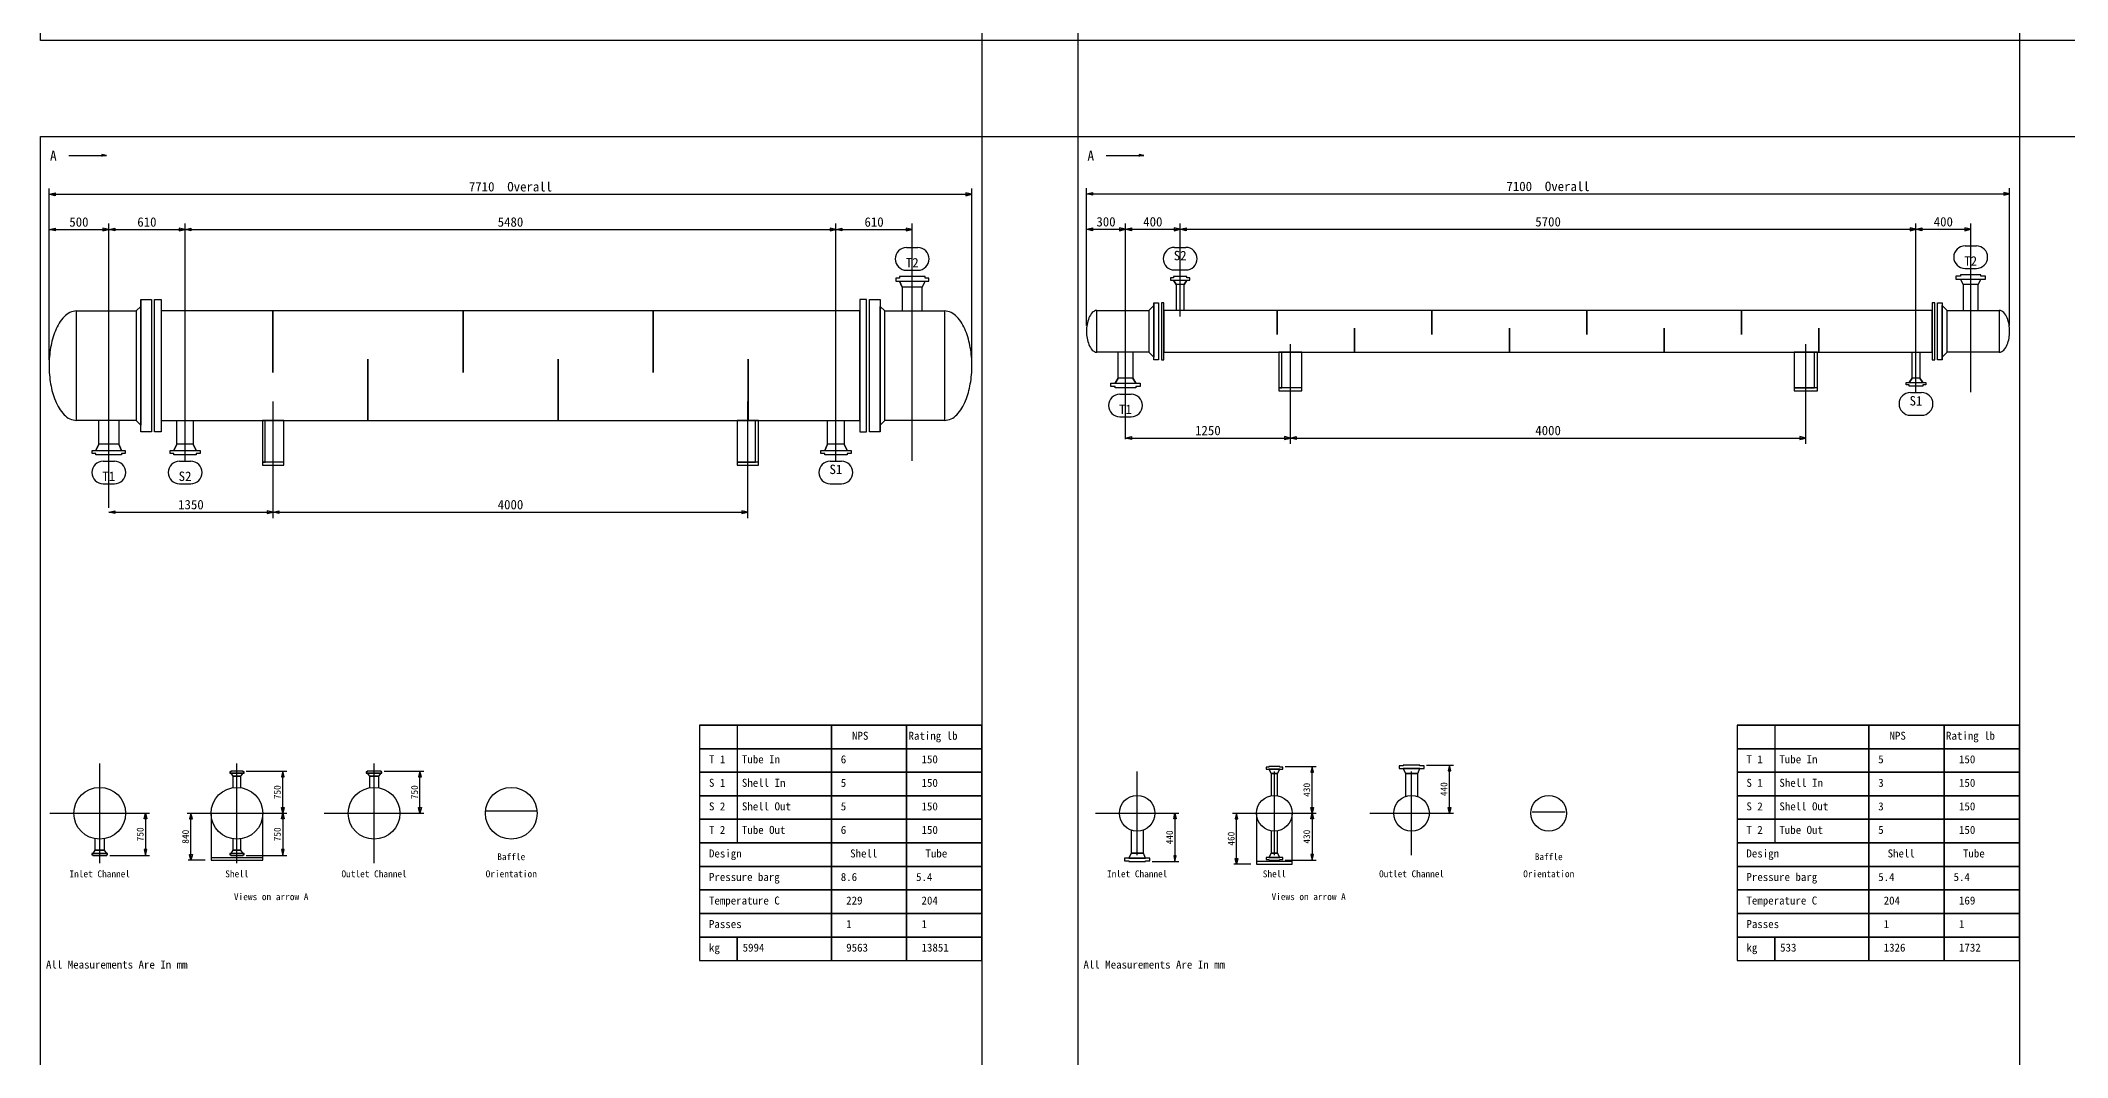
# Model space of a CAD drawing. Header units: millimetres. Extents: x -3006 to 2296, y -71 to 9552.
# Drawn here: x -3006 to -895, y 5352 to 6411 of the extents above; entities that cross this region are included whole.
import ezdxf
from ezdxf.enums import TextEntityAlignment as Align

# ---------------------------------------------------------------- set-up
doc = ezdxf.new("R2010")
doc.units = ezdxf.units.MM
for name, color, linetype in [('1', 7, 'Continuous'), ('11', 7, 'Continuous'), ('12', 7, 'Continuous'), ('2', 7, 'Continuous'), ('7', 7, 'Continuous'), ('8', 7, 'Continuous')]:
    doc.layers.add(name, color=color, linetype=linetype)

msp = doc.modelspace()

# ---------------------------------------------------------------- linework, layer by layer
at = {"color": 1}
for points in [[(-2025.611, 6311.149), (-1925.611, 6311.149), (-1925.611, 6411.149), (-2025.611, 6411.149)], [(-945.219, 6311.149), (-845.219, 6311.149), (-845.219, 6411.149), (-945.219, 6411.149)]]:
    msp.add_lwpolyline(points, close=True, dxfattribs=at)
at = {"layer": '1'}
for p, q in [((-2976.591, 6291.491), (-2937.375, 6291.491)), ((-1896.199, 6291.501), (-1856.983, 6291.501)), ((-2997.095, 6078.735), (-2997.095, 6257.27)), ((-2036.127, 6078.735), (-2036.127, 6257.27)), ((-1916.744, 6114.561), (-1916.744, 6257.63)), ((-955.428, 6114.561), (-955.428, 6257.63)), ((-2934.985, 5924.668), (-2934.985, 6220.548)), ((-2934.985, 6147.65), (-2934.985, 6220.548)), ((-2855.492, 5973.687), (-2855.492, 6220.548)), ((-2177.73, 5973.197), (-2177.73, 6220.548)), ((-2098.237, 5973.687), (-2098.237, 6220.548)), ((-1876.175, 5996.059), (-1876.175, 6220.809)), ((-1876.175, 6144.183), (-1876.175, 6220.809)), ((-1819.216, 6123.937), (-1819.216, 6220.809)), ((-1052.957, 6044.589), (-1052.957, 6220.809)), ((-995.998, 6045.079), (-995.998, 6220.809)), ((-2104.119, 6195.548), (-2092.355, 6195.548)), ((-1825.098, 6195.809), (-1813.333, 6195.809)), ((-1001.88, 6197.421), (-990.116, 6197.421)), ((-2104.119, 6172.019), (-2092.355, 6172.019)), ((-1825.098, 6172.279), (-1813.333, 6172.279)), ((-1001.88, 6173.891), (-990.116, 6173.891)), ((-1704.492, 5991.223), (-1704.492, 6095)), ((-1167.681, 5991.223), (-1167.681, 6095)), ((-1882.057, 6042.977), (-1870.292, 6042.977)), ((-1058.839, 6044.589), (-1047.075, 6044.589)), ((-2763.812, 5914.027), (-2763.812, 6035.491)), ((-2269.41, 5914.027), (-2269.41, 6035.491)), ((-1882.057, 6019.447), (-1870.292, 6019.447)), ((-1058.839, 6021.059), (-1047.075, 6021.059)), ((-2940.867, 5973.197), (-2929.103, 5973.197)), ((-2861.374, 5973.197), (-2849.61, 5973.197)), ((-2183.612, 5973.197), (-2171.847, 5973.197)), ((-2940.867, 5949.668), (-2929.103, 5949.668)), ((-2861.374, 5949.668), (-2849.61, 5949.668)), ((-2183.612, 5949.668), (-2171.847, 5949.668)), ((-2944.378, 5554.671), (-2944.378, 5658.564)), ((-2801.521, 5554.671), (-2801.521, 5658.564)), ((-2658.664, 5554.671), (-2658.664, 5658.564)), ((-2791.717, 5650.457), (-2749.574, 5650.457)), ((-2648.129, 5650.457), (-2606.717, 5650.457)), ((-1863.986, 5563.083), (-1863.986, 5650.17)), ((-1721.129, 5563.083), (-1721.129, 5650.17)), ((-1710.048, 5655.39), (-1677.585, 5655.39)), ((-1578.272, 5563.083), (-1578.272, 5650.17)), ((-1562.784, 5656.764), (-1534.728, 5656.764)), ((-2996.325, 5606.617), (-2892.432, 5606.617)), ((-2853.467, 5606.617), (-2749.574, 5606.617)), ((-2710.61, 5606.617), (-2606.717, 5606.617)), ((-1907.53, 5606.627), (-1820.442, 5606.627)), ((-1764.673, 5606.627), (-1677.585, 5606.627)), ((-1621.816, 5606.627), (-1534.728, 5606.627)), ((-2933.843, 5562.778), (-2892.432, 5562.778)), ((-2834.42, 5557.751), (-2852.277, 5557.751)), ((-2791.717, 5562.778), (-2749.574, 5562.778)), ((-1848.498, 5556.489), (-1820.442, 5556.489)), ((-1745.625, 5553.742), (-1763.482, 5553.742)), ((-1710.048, 5557.863), (-1677.585, 5557.863))]:
    msp.add_line(p, q, dxfattribs=at)
for points in [[(-2937.375, 6291.491), (-2942.277, 6292.472), (-2942.277, 6290.511)], [(-1856.983, 6291.501), (-1861.885, 6292.481), (-1861.885, 6290.52)], [(-2997.095, 6251.142), (-2990.908, 6252.627), (-2990.908, 6249.658), (-2997.095, 6251.142), (-2036.127, 6251.142), (-2042.313, 6252.627), (-2042.313, 6249.658), (-2036.127, 6251.142)], [(-1916.744, 6251.503), (-1910.565, 6252.981), (-1910.565, 6250.025), (-1916.744, 6251.503), (-955.428, 6251.503), (-961.608, 6252.981), (-961.608, 6250.025), (-955.428, 6251.503)], [(-2997.095, 6214.396), (-2990.908, 6216.005), (-2990.908, 6212.912), (-2997.095, 6214.396), (-2934.985, 6214.396), (-2941.171, 6216.005), (-2941.171, 6212.912), (-2934.985, 6214.396)], [(-2934.985, 6214.396), (-2928.799, 6216.005), (-2928.799, 6212.912), (-2934.985, 6214.396), (-2855.554, 6214.396), (-2861.616, 6216.005), (-2861.616, 6212.912), (-2855.554, 6214.396)], [(-2855.554, 6214.396), (-2849.368, 6216.005), (-2849.368, 6212.912), (-2855.554, 6214.396), (-2177.792, 6214.396), (-2183.854, 6216.005), (-2183.854, 6212.912), (-2177.792, 6214.396)], [(-2177.792, 6214.396), (-2171.605, 6216.005), (-2171.605, 6212.912), (-2177.792, 6214.396), (-2098.237, 6214.396), (-2104.423, 6216.005), (-2104.423, 6212.912), (-2098.237, 6214.396)], [(-1916.744, 6214.695), (-1910.565, 6216.172), (-1910.565, 6213.083), (-1916.744, 6214.695), (-1876.175, 6214.695), (-1882.354, 6216.172), (-1882.354, 6213.083), (-1876.175, 6214.695)], [(-1876.175, 6214.695), (-1869.995, 6216.172), (-1869.995, 6213.083), (-1876.175, 6214.695), (-1819.216, 6214.695), (-1825.395, 6216.172), (-1825.395, 6213.083), (-1819.216, 6214.695)], [(-1819.216, 6214.695), (-1813.036, 6216.172), (-1813.036, 6213.083), (-1819.216, 6214.695), (-1052.957, 6214.695), (-1059.136, 6216.172), (-1059.136, 6213.083), (-1052.957, 6214.695)], [(-1052.957, 6214.695), (-1046.777, 6216.172), (-1046.777, 6213.083), (-1052.957, 6214.695), (-995.998, 6214.695), (-1002.178, 6216.172), (-1002.178, 6213.083), (-995.998, 6214.695)], [(-1876.175, 5997.337), (-1869.995, 5998.949), (-1869.995, 5995.86), (-1876.175, 5997.337), (-1704.492, 5997.337), (-1710.671, 5998.949), (-1710.671, 5995.86), (-1704.492, 5997.337)], [(-1704.492, 5997.337), (-1698.312, 5998.949), (-1698.312, 5995.86), (-1704.492, 5997.337), (-1167.681, 5997.337), (-1173.86, 5998.949), (-1173.86, 5995.86), (-1167.681, 5997.337)], [(-2934.985, 5920.18), (-2928.799, 5921.664), (-2928.799, 5918.571), (-2934.985, 5920.18), (-2763.75, 5920.18), (-2769.937, 5921.664), (-2769.937, 5918.571), (-2763.75, 5920.18)], [(-2763.75, 5920.18), (-2757.688, 5921.664), (-2757.688, 5918.571), (-2763.75, 5920.18), (-2269.348, 5920.18), (-2275.534, 5921.664), (-2275.534, 5918.571), (-2269.348, 5920.18)], [(-2753.707, 5606.617), (-2755.227, 5612.58), (-2752.304, 5612.58), (-2753.707, 5606.617), (-2753.707, 5650.457), (-2755.227, 5644.494), (-2752.304, 5644.494), (-2753.707, 5650.457)], [(-2610.85, 5606.617), (-2612.37, 5612.58), (-2609.447, 5612.58), (-2610.85, 5606.617), (-2610.85, 5650.457), (-2612.37, 5644.494), (-2609.447, 5644.494), (-2610.85, 5650.457)], [(-1681.752, 5606.627), (-1683.125, 5612.579), (-1680.378, 5612.579), (-1681.752, 5606.627), (-1681.752, 5655.39), (-1683.125, 5649.438), (-1680.378, 5649.438), (-1681.752, 5655.39)], [(-1538.895, 5606.627), (-1540.268, 5612.579), (-1537.521, 5612.579), (-1538.895, 5606.627), (-1538.895, 5656.764), (-1540.268, 5650.812), (-1537.521, 5650.812), (-1538.895, 5656.764)], [(-2896.564, 5606.617), (-2895.161, 5600.655), (-2898.084, 5600.655), (-2896.564, 5606.617), (-2896.564, 5562.778), (-2895.161, 5568.74), (-2898.084, 5568.74), (-2896.564, 5562.778)], [(-2849.335, 5557.751), (-2850.738, 5563.714), (-2847.815, 5563.714), (-2849.335, 5557.751), (-2849.335, 5606.617), (-2850.738, 5600.655), (-2847.815, 5600.655), (-2849.335, 5606.617)], [(-2753.707, 5606.617), (-2752.304, 5600.655), (-2755.227, 5600.655), (-2753.707, 5606.617), (-2753.707, 5562.778), (-2752.304, 5568.74), (-2755.227, 5568.74), (-2753.707, 5562.778)], [(-1824.609, 5606.627), (-1823.235, 5600.674), (-1825.982, 5600.674), (-1824.609, 5606.627), (-1824.609, 5556.489), (-1823.235, 5562.442), (-1825.982, 5562.442), (-1824.609, 5556.489)], [(-1760.506, 5553.742), (-1761.88, 5559.694), (-1759.133, 5559.694), (-1760.506, 5553.742), (-1760.506, 5606.627), (-1761.88, 5600.674), (-1759.133, 5600.674), (-1760.506, 5606.627)], [(-1681.752, 5606.627), (-1680.378, 5600.674), (-1683.125, 5600.674), (-1681.752, 5606.627), (-1681.752, 5557.863), (-1680.378, 5563.815), (-1683.125, 5563.815), (-1681.752, 5557.863)]]:
    msp.add_lwpolyline(points, dxfattribs=at)
for centre, start, end in [((-2104.119, 6183.784), 90, 270), ((-2092.355, 6183.784), 270, 90), ((-1825.098, 6184.044), 90, 270), ((-1813.333, 6184.044), 270, 90), ((-1001.88, 6185.656), 90, 270), ((-990.116, 6185.656), 270, 90), ((-1882.057, 6031.212), 90, 270), ((-1870.292, 6031.212), 270, 90), ((-1058.839, 6032.824), 90, 270), ((-1047.075, 6032.824), 270, 90), ((-2940.867, 5961.432), 90, 270), ((-2929.103, 5961.432), 270, 90), ((-2861.374, 5961.432), 90, 270), ((-2849.61, 5961.432), 270, 90), ((-2183.612, 5961.432), 90, 270), ((-2171.847, 5961.432), 270, 90)]:
    msp.add_arc(centre, 11.765, start, end, dxfattribs=at)
at = {"layer": '11'}
for points in [[(-3006.003, 7391.541), (-2025.611, 7391.541), (-2025.611, 6411.149), (-3006.003, 6411.149), (-3006.003, 7391.541)], [(-1925.611, 7391.541), (-945.218, 7391.541), (-945.218, 6411.149), (-1925.611, 6411.149), (-1925.611, 7391.541)], [(-3006.003, 6311.149), (-2025.611, 6311.149), (-2025.611, 5330.757), (-3006.003, 5330.757), (-3006.003, 6311.149)], [(-1925.611, 6311.149), (-945.219, 6311.149), (-945.219, 5330.757), (-1925.611, 5330.757), (-1925.611, 6311.149)], [(-2319.728, 5698.354), (-2025.611, 5698.354), (-2319.728, 5698.354), (-2319.728, 5673.844), (-2025.611, 5673.844), (-2319.728, 5673.844), (-2319.728, 5649.335), (-2025.611, 5649.335), (-2319.728, 5649.335), (-2319.728, 5624.825), (-2025.611, 5624.825), (-2319.728, 5624.825), (-2319.728, 5600.315), (-2025.611, 5600.315), (-2319.728, 5600.315), (-2319.728, 5575.805), (-2025.611, 5575.805), (-2319.728, 5575.805), (-2319.728, 5551.295), (-2025.611, 5551.295), (-2319.728, 5551.295), (-2319.728, 5526.786), (-2025.611, 5526.786), (-2319.728, 5526.786), (-2319.728, 5502.276), (-2025.611, 5502.276), (-2319.728, 5502.276), (-2319.728, 5477.766), (-2025.611, 5477.766), (-2319.728, 5477.766), (-2319.728, 5453.256), (-2280.513, 5453.256), (-2280.513, 5477.766), (-2280.513, 5453.256), (-2182.473, 5453.256), (-2182.473, 5698.354), (-2182.473, 5453.256), (-2104.042, 5453.256), (-2104.042, 5698.354), (-2104.042, 5453.256), (-2025.611, 5453.256), (-2025.611, 5698.354), (-2280.513, 5698.354), (-2280.513, 5575.805)], [(-1239.336, 5698.363), (-945.219, 5698.363), (-1239.336, 5698.363), (-1239.336, 5673.853), (-945.219, 5673.853), (-1239.336, 5673.853), (-1239.336, 5649.344), (-945.219, 5649.344), (-1239.336, 5649.344), (-1239.336, 5624.834), (-945.219, 5624.834), (-1239.336, 5624.834), (-1239.336, 5600.324), (-945.219, 5600.324), (-1239.336, 5600.324), (-1239.336, 5575.814), (-945.219, 5575.814), (-1239.336, 5575.814), (-1239.336, 5551.304), (-945.219, 5551.304), (-1239.336, 5551.304), (-1239.336, 5526.795), (-945.219, 5526.795), (-1239.336, 5526.795), (-1239.336, 5502.285), (-945.219, 5502.285), (-1239.336, 5502.285), (-1239.336, 5477.775), (-945.219, 5477.775), (-1239.336, 5477.775), (-1239.336, 5453.265), (-1200.121, 5453.265), (-1200.121, 5477.775), (-1200.121, 5453.265), (-1102.081, 5453.265), (-1102.081, 5698.363), (-1102.081, 5453.265), (-1023.65, 5453.265), (-1023.65, 5698.363), (-1023.65, 5453.265), (-945.219, 5453.265), (-945.219, 5698.363), (-1200.121, 5698.363), (-1200.121, 5575.814)]]:
    msp.add_lwpolyline(points, dxfattribs=at)
at = {"layer": '2'}
for p, q in [((-2968.576, 6129.645), (-2968.576, 6129.645)), ((-2064.646, 6129.645), (-2064.646, 6129.645)), ((-1905.863, 6130.197), (-1905.863, 6130.197)), ((-966.309, 6130.197), (-966.309, 6130.197)), ((-1905.863, 6086.671), (-1905.863, 6086.671)), ((-966.309, 6086.671), (-966.309, 6086.671)), ((-2968.576, 6015.571), (-2968.576, 6015.571)), ((-2064.646, 6015.571), (-2064.646, 6015.571)), ((-2828.467, 5606.617), (-2828.467, 5557.751)), ((-2774.574, 5557.751), (-2774.574, 5606.617)), ((-2541.978, 5609.248), (-2489.635, 5609.248)), ((-1739.673, 5606.627), (-1739.673, 5553.742)), ((-1702.585, 5553.742), (-1702.585, 5606.627)), ((-1452.53, 5608), (-1418.299, 5608)), ((-2828.467, 5560.728), (-2774.574, 5560.728)), ((-2828.467, 5557.751), (-2774.574, 5557.751)), ((-1739.673, 5556.718), (-1702.585, 5556.718)), ((-1739.673, 5553.742), (-1702.585, 5553.742))]:
    msp.add_line(p, q, dxfattribs=at)
for points in [[(-2087.844, 6129.645), (-2087.844, 6154.39), (-2084.875, 6160.824), (-2081.039, 6160.824), (-2081.039, 6163.917), (-2084.875, 6163.917), (-2084.875, 6165.401), (-2111.599, 6165.401), (-2111.599, 6163.917), (-2115.435, 6163.917), (-2115.435, 6160.824), (-2111.599, 6160.824), (-2084.875, 6160.824), (-2087.844, 6154.39), (-2108.63, 6154.39), (-2111.599, 6160.824), (-2108.63, 6154.39), (-2108.63, 6129.645)], [(-1815.186, 6130.197), (-1815.186, 6157.064), (-1812.23, 6161.632), (-1809.006, 6161.632), (-1809.006, 6164.184), (-1812.23, 6164.184), (-1812.23, 6165.662), (-1826.201, 6165.662), (-1826.201, 6164.184), (-1829.425, 6164.184), (-1829.425, 6161.632), (-1826.201, 6161.632), (-1812.23, 6161.632), (-1815.186, 6157.064), (-1823.246, 6157.064), (-1826.201, 6161.632), (-1823.246, 6157.064), (-1823.246, 6130.197)], [(-988.341, 6130.197), (-988.341, 6157.064), (-985.385, 6162.572), (-980.684, 6162.572), (-980.684, 6165.796), (-985.385, 6165.796), (-985.385, 6167.274), (-1006.611, 6167.274), (-1006.611, 6165.796), (-1011.312, 6165.796), (-1011.312, 6162.572), (-1006.611, 6162.572), (-985.385, 6162.572), (-988.341, 6157.064), (-1003.655, 6157.064), (-1006.611, 6162.572), (-1003.655, 6157.064), (-1003.655, 6130.197)], [(-2968.638, 6129.645), (-2906.281, 6129.645), (-2906.281, 6015.571), (-2968.638, 6015.571), (-2968.638, 6129.645)], [(-2906.281, 6129.645), (-2901.579, 6134.347), (-2901.579, 6141.523), (-2890.444, 6141.523), (-2890.444, 6003.694), (-2901.579, 6003.694), (-2901.579, 6141.523), (-2901.579, 6010.87), (-2906.281, 6015.571)], [(-2887.475, 6141.523), (-2880.299, 6141.523), (-2880.299, 6003.694), (-2887.475, 6003.694), (-2887.475, 6141.523)], [(-2880.299, 6015.571), (-2152.799, 6015.571), (-2152.799, 6129.645), (-2880.299, 6129.645), (-2880.299, 6015.571)], [(-2152.799, 6003.694), (-2145.871, 6003.694), (-2145.871, 6141.523), (-2152.799, 6141.523), (-2152.799, 6003.694)], [(-2126.817, 6015.571), (-2131.519, 6010.87), (-2131.519, 6003.694), (-2142.901, 6003.694), (-2142.901, 6141.523), (-2131.519, 6141.523), (-2131.519, 6003.694), (-2131.519, 6134.347), (-2126.817, 6129.645)], [(-2126.817, 6129.645), (-2064.708, 6129.645), (-2064.708, 6015.571), (-2126.817, 6015.571), (-2126.817, 6129.645)], [(-1905.863, 6130.197), (-1851.725, 6130.197), (-1851.725, 6086.671), (-1905.863, 6086.671), (-1905.863, 6130.197)], [(-1851.725, 6130.197), (-1846.62, 6135.301), (-1846.62, 6137.988), (-1841.65, 6137.988), (-1841.65, 6078.88), (-1846.62, 6078.88), (-1846.62, 6137.988), (-1846.62, 6081.567), (-1851.725, 6086.671)], [(-1838.695, 6078.88), (-1836.142, 6078.88), (-1836.142, 6137.988), (-1838.695, 6137.988), (-1838.695, 6078.88)], [(-1836.142, 6086.671), (-1036.03, 6086.671), (-1036.03, 6130.197), (-1836.142, 6130.197), (-1836.142, 6086.671)], [(-1036.03, 6078.88), (-1033.478, 6078.88), (-1033.478, 6137.988), (-1036.03, 6137.988), (-1036.03, 6078.88)], [(-1020.447, 6086.671), (-1025.552, 6081.567), (-1025.552, 6078.88), (-1030.523, 6078.88), (-1030.523, 6137.988), (-1025.552, 6137.988), (-1025.552, 6078.88), (-1025.552, 6135.301), (-1020.447, 6130.197)], [(-1020.447, 6130.197), (-966.309, 6130.197), (-966.309, 6086.671), (-1020.447, 6086.671), (-1020.447, 6130.197)], [(-1868.517, 6086.671), (-1868.517, 6059.804), (-1865.562, 6054.296), (-1860.86, 6054.296), (-1860.86, 6051.072), (-1865.562, 6051.072), (-1865.562, 6049.594), (-1886.787, 6049.594), (-1886.787, 6051.072), (-1891.489, 6051.072), (-1891.489, 6054.296), (-1886.787, 6054.296), (-1865.562, 6054.296), (-1868.517, 6059.804), (-1883.832, 6059.804), (-1886.787, 6054.296), (-1883.832, 6059.804), (-1883.832, 6086.671)], [(-1692.402, 6046.37), (-1692.402, 6086.671), (-1716.582, 6086.671), (-1716.582, 6046.37), (-1692.402, 6046.37), (-1692.402, 6049.46), (-1716.582, 6049.46), (-1713.492, 6049.46), (-1713.492, 6086.671)], [(-1155.59, 6046.37), (-1155.59, 6086.671), (-1179.771, 6086.671), (-1179.771, 6046.37), (-1155.59, 6046.37), (-1155.59, 6049.46), (-1179.771, 6049.46), (-1158.68, 6049.46), (-1158.68, 6086.671)], [(-1048.927, 6086.671), (-1048.927, 6059.804), (-1045.971, 6055.237), (-1042.747, 6055.237), (-1042.747, 6052.684), (-1045.971, 6052.684), (-1045.971, 6051.206), (-1059.942, 6051.206), (-1059.942, 6052.684), (-1063.167, 6052.684), (-1063.167, 6055.237), (-1059.942, 6055.237), (-1045.971, 6055.237), (-1048.927, 6059.804), (-1056.987, 6059.804), (-1059.942, 6055.237), (-1056.987, 6059.804), (-1056.987, 6086.671)], [(-2924.592, 6015.571), (-2924.592, 5990.826), (-2921.623, 5984.393), (-2917.787, 5984.393), (-2917.787, 5981.299), (-2921.623, 5981.299), (-2921.623, 5979.815), (-2948.347, 5979.815), (-2948.347, 5981.299), (-2952.183, 5981.299), (-2952.183, 5984.393), (-2948.347, 5984.393), (-2921.623, 5984.393), (-2924.592, 5990.826), (-2945.378, 5990.826), (-2948.347, 5984.393), (-2945.378, 5990.826), (-2945.378, 6015.571)], [(-2846.893, 6015.571), (-2846.893, 5990.826), (-2843.924, 5984.269), (-2839.717, 5984.269), (-2839.717, 5981.299), (-2843.924, 5981.299), (-2843.924, 5979.815), (-2867.184, 5979.815), (-2867.184, 5981.299), (-2871.143, 5981.299), (-2871.143, 5984.269), (-2867.184, 5984.269), (-2843.924, 5984.269), (-2846.893, 5990.826), (-2864.215, 5990.826), (-2867.184, 5984.269), (-2864.215, 5990.826), (-2864.215, 6015.571)], [(-2752.615, 5969.174), (-2752.615, 6015.571), (-2774.886, 6015.571), (-2774.886, 5969.174), (-2752.615, 5969.174), (-2752.615, 5972.268), (-2774.886, 5972.268), (-2771.916, 5972.268), (-2771.916, 6015.571)], [(-2258.212, 5969.174), (-2258.212, 6015.571), (-2280.483, 6015.571), (-2280.483, 5969.174), (-2258.212, 5969.174), (-2258.212, 5972.268), (-2280.483, 5972.268), (-2261.306, 5972.268), (-2261.306, 6015.571)], [(-2169.131, 6015.571), (-2169.131, 5990.826), (-2166.162, 5984.269), (-2161.955, 5984.269), (-2161.955, 5981.299), (-2166.162, 5981.299), (-2166.162, 5979.815), (-2189.422, 5979.815), (-2189.422, 5981.299), (-2193.381, 5981.299), (-2193.381, 5984.269), (-2189.422, 5984.269), (-2166.162, 5984.269), (-2169.131, 5990.826), (-2186.452, 5990.826), (-2189.422, 5984.269), (-2186.452, 5990.826), (-2186.452, 6015.571)], [(-2797.429, 5633.272), (-2797.429, 5645.196), (-2795.091, 5648.469), (-2794.039, 5648.469), (-2794.039, 5649.872), (-2795.091, 5649.872), (-2795.091, 5650.457), (-2807.951, 5650.457), (-2807.951, 5649.872), (-2809.003, 5649.872), (-2809.003, 5648.469), (-2807.951, 5648.469), (-2795.091, 5648.469), (-2807.951, 5648.469), (-2805.613, 5645.196), (-2797.429, 5645.196), (-2805.613, 5645.196), (-2805.613, 5633.272)], [(-2653.754, 5633.155), (-2653.754, 5645.196), (-2651.416, 5648.469), (-2650.48, 5648.469), (-2650.48, 5649.872), (-2651.416, 5649.872), (-2651.416, 5650.457), (-2665.912, 5650.457), (-2665.912, 5649.872), (-2666.847, 5649.872), (-2666.847, 5648.469), (-2665.912, 5648.469), (-2651.416, 5648.469), (-2665.912, 5648.469), (-2663.574, 5645.196), (-2653.754, 5645.196), (-2663.574, 5645.196), (-2663.574, 5633.155)], [(-1717.695, 5624.942), (-1717.695, 5648.064), (-1715.405, 5652.643), (-1712.429, 5652.643), (-1712.429, 5654.703), (-1715.405, 5654.703), (-1715.405, 5655.39), (-1726.852, 5655.39), (-1726.852, 5654.703), (-1729.829, 5654.703), (-1729.829, 5652.643), (-1726.852, 5652.643), (-1715.405, 5652.643), (-1726.852, 5652.643), (-1724.563, 5648.064), (-1717.695, 5648.064), (-1724.563, 5648.064), (-1724.563, 5624.942)], [(-1571.862, 5624.026), (-1571.862, 5648.064), (-1569.572, 5653.33), (-1565.222, 5653.33), (-1565.222, 5656.077), (-1569.572, 5656.077), (-1569.572, 5656.764), (-1586.971, 5656.764), (-1586.971, 5656.077), (-1591.321, 5656.077), (-1591.321, 5653.33), (-1586.971, 5653.33), (-1569.572, 5653.33), (-1586.971, 5653.33), (-1584.682, 5648.064), (-1571.862, 5648.064), (-1584.682, 5648.064), (-1584.682, 5624.026)], [(-2949.288, 5580.08), (-2949.288, 5568.039), (-2951.626, 5564.766), (-2952.561, 5564.766), (-2952.561, 5563.363), (-2951.626, 5563.363), (-2951.626, 5562.778), (-2937.13, 5562.778), (-2937.13, 5563.363), (-2936.195, 5563.363), (-2936.195, 5564.766), (-2937.13, 5564.766), (-2951.626, 5564.766), (-2937.13, 5564.766), (-2939.468, 5568.039), (-2949.288, 5568.039), (-2939.468, 5568.039), (-2939.468, 5580.08)], [(-2805.613, 5579.963), (-2805.613, 5568.039), (-2807.951, 5564.766), (-2809.003, 5564.766), (-2809.003, 5563.363), (-2807.951, 5563.363), (-2807.951, 5562.778), (-2795.091, 5562.778), (-2795.091, 5563.363), (-2794.039, 5563.363), (-2794.039, 5564.766), (-2795.091, 5564.766), (-2807.951, 5564.766), (-2795.091, 5564.766), (-2797.429, 5568.039), (-2805.613, 5568.039), (-2797.429, 5568.039), (-2797.429, 5579.963)], [(-1870.396, 5589.227), (-1870.396, 5565.189), (-1872.686, 5559.923), (-1877.035, 5559.923), (-1877.035, 5557.176), (-1872.686, 5557.176), (-1872.686, 5556.489), (-1855.286, 5556.489), (-1855.286, 5557.176), (-1850.937, 5557.176), (-1850.937, 5559.923), (-1855.286, 5559.923), (-1872.686, 5559.923), (-1855.286, 5559.923), (-1857.576, 5565.189), (-1870.396, 5565.189), (-1857.576, 5565.189), (-1857.576, 5589.227)], [(-1724.563, 5588.312), (-1724.563, 5565.189), (-1726.852, 5560.61), (-1729.829, 5560.61), (-1729.829, 5558.55), (-1726.852, 5558.55), (-1726.852, 5557.863), (-1715.405, 5557.863), (-1715.405, 5558.55), (-1712.429, 5558.55), (-1712.429, 5560.61), (-1715.405, 5560.61), (-1726.852, 5560.61), (-1715.405, 5560.61), (-1717.695, 5565.189), (-1724.563, 5565.189), (-1717.695, 5565.189), (-1717.695, 5588.312)]]:
    msp.add_lwpolyline(points, dxfattribs=at)
for points in [[(-2968.576, 6129.645, 0.1989124), (-2981.33, 6123.623, 0.09849141), (-2990.538, 6108.995, 0.05459569), (-2995.471, 6091.577, 0.04366094), (-2997.095, 6072.608, 0.04366094), (-2995.471, 6053.639, 0.05459569), (-2990.538, 6036.221, 0.09849141), (-2981.33, 6021.593, 0.1989124), (-2968.576, 6015.571, 0.1989124)], [(-2064.646, 6015.571, 0.1989124), (-2051.892, 6021.593, 0.09849141), (-2042.684, 6036.221, 0.05459569), (-2037.751, 6053.639, 0.04366094), (-2036.127, 6072.608, 0.04366094), (-2037.751, 6091.577, 0.05459569), (-2042.684, 6108.995, 0.09849141), (-2051.892, 6123.623, 0.1989124), (-2064.646, 6129.645, 0.1989124)], [(-1905.863, 6130.197, 0.1989124), (-1910.729, 6127.899, 0.09849141), (-1914.243, 6122.317, 0.05459569), (-1916.125, 6115.672, 0.04366094), (-1916.744, 6108.434, 0.04366094), (-1916.125, 6101.196, 0.05459569), (-1914.243, 6094.55, 0.09849141), (-1910.729, 6088.969, 0.1989124), (-1905.863, 6086.671, 0.1989124)], [(-966.309, 6086.671, 0.1989124), (-961.443, 6088.969, 0.09849141), (-957.93, 6094.55, 0.05459569), (-956.048, 6101.196, 0.04366094), (-955.428, 6108.434, 0.04366094), (-956.048, 6115.672, 0.05459569), (-957.93, 6122.317, 0.09849141), (-961.443, 6127.899, 0.1989124), (-966.309, 6130.197, 0.1989124)]]:
    msp.add_lwpolyline(points, format="xyb", dxfattribs=at)
for centre, radius in [((-2944.378, 5606.617), 26.946), ((-2801.521, 5606.617), 26.946), ((-2658.664, 5606.617), 26.946), ((-2515.807, 5606.617), 26.946), ((-1863.986, 5606.627), 18.544), ((-1721.129, 5606.627), 18.544), ((-1578.272, 5606.627), 18.544), ((-1435.415, 5606.627), 18.544)]:
    msp.add_circle(centre, radius, dxfattribs=at)
at = {"layer": '7'}
for points in [[(-2763.998, 6129.645), (-2763.998, 6129.645), (-2763.998, 6065.679), (-2763.998, 6065.679), (-2763.998, 6129.645)], [(-2566.039, 6129.645), (-2566.039, 6129.645), (-2566.039, 6065.679), (-2566.039, 6065.679), (-2566.039, 6129.645)], [(-2368.08, 6129.645), (-2368.08, 6129.645), (-2368.08, 6065.679), (-2368.08, 6065.679), (-2368.08, 6129.645)], [(-1718.194, 6130.197), (-1718.194, 6130.197), (-1718.194, 6105.21), (-1718.194, 6105.21), (-1718.194, 6130.197)], [(-1556.99, 6130.197), (-1556.99, 6130.197), (-1556.99, 6105.21), (-1556.99, 6105.21), (-1556.99, 6130.197)], [(-1395.785, 6130.197), (-1395.785, 6130.197), (-1395.785, 6105.21), (-1395.785, 6105.21), (-1395.785, 6130.197)], [(-1234.581, 6130.197), (-1234.581, 6130.197), (-1234.581, 6105.21), (-1234.581, 6105.21), (-1234.581, 6130.197)]]:
    msp.add_lwpolyline(points, dxfattribs=at)
at = {"layer": '8'}
for points in [[(-1637.592, 6111.658), (-1637.592, 6111.658), (-1637.592, 6086.671), (-1637.592, 6086.671), (-1637.592, 6111.658)], [(-1476.387, 6111.658), (-1476.387, 6111.658), (-1476.387, 6086.671), (-1476.387, 6086.671), (-1476.387, 6111.658)], [(-1315.183, 6111.658), (-1315.183, 6111.658), (-1315.183, 6086.671), (-1315.183, 6086.671), (-1315.183, 6111.658)], [(-1153.978, 6111.658), (-1153.978, 6111.658), (-1153.978, 6086.671), (-1153.978, 6086.671), (-1153.978, 6111.658)], [(-2665.018, 6079.537), (-2665.018, 6079.537), (-2665.018, 6015.571), (-2665.018, 6015.571), (-2665.018, 6079.537)], [(-2467.059, 6079.537), (-2467.059, 6079.537), (-2467.059, 6015.571), (-2467.059, 6015.571), (-2467.059, 6079.537)], [(-2269.1, 6079.537), (-2269.1, 6079.537), (-2269.1, 6015.571), (-2269.1, 6015.571), (-2269.1, 6079.537)]]:
    msp.add_lwpolyline(points, dxfattribs=at)

# ---------------------------------------------------------------- texts
at = {"layer": '1'}
for p in [(-2996.199, 6296.393), (-1915.807, 6296.402)]:
    msp.add_text('A', height=10.294, dxfattribs=at).set_placement(p, align=Align.TOP_LEFT)
for s, height, p in [('7710  Overall', 9.80392, (-2516.611, 6251.142)), ('7100  Overall', 9.80392, (-1436.086, 6251.503)), ('500', 9.8039, (-2966.04, 6214.421)), ('610', 9.8039, (-2895.238, 6214.421)), ('5480', 9.8039, (-2516.611, 6214.421)), ('610', 9.8039, (-2137.983, 6214.421)), ('300', 9.8039, (-1896.46, 6214.681)), ('400', 9.8039, (-1847.695, 6214.681)), ('5700', 9.8039, (-1436.086, 6214.681)), ('400', 9.8039, (-1024.477, 6214.681)), ('T2', 9.8039, (-2098.237, 6172.019)), ('S2', 9.8039, (-1819.216, 6179.469)), ('T2', 9.8039, (-995.998, 6173.891)), ('S1', 9.8039, (-1052.957, 6028.249)), ('T1', 9.8039, (-1876.175, 6019.447)), ('1250', 9.8039, (-1790.333, 5997.351)), ('4000', 9.8039, (-1436.086, 5997.351)), ('T1', 9.8039, (-2934.985, 5949.668)), ('S2', 9.8039, (-2855.492, 5949.668)), ('S1', 9.8039, (-2177.73, 5956.857)), ('1350', 9.8039, (-2849.399, 5920.155)), ('4000', 9.8039, (-2516.611, 5920.155))]:
    msp.add_text(s, height=height, dxfattribs=at).set_placement(p, align=Align.BOTTOM_CENTER)
for s, height, p in [('430', 7.0971, (-1681.752, 5631.008)), ('440', 7.0971, (-1538.895, 5631.695)), ('750', 7.1312, (-2753.741, 5628.537)), ('750', 7.1312, (-2610.884, 5628.537)), ('750', 7.1312, (-2896.598, 5584.698)), ('840', 7.1312, (-2849.301, 5582.184)), ('750', 7.1312, (-2753.741, 5584.698)), ('440', 7.0971, (-1824.609, 5581.558)), ('460', 7.0971, (-1760.506, 5580.184)), ('430', 7.0971, (-1681.752, 5582.245))]:
    msp.add_text(s, height=height, rotation=90, dxfattribs=at).set_placement(p, align=Align.BOTTOM_CENTER)
for s, height, p in [('Baffle', 7.1312, (-2515.807, 5564.951)), ('Baffle', 7.0971, (-1435.415, 5564.96)), ('Inlet Channel', 7.13117, (-2944.378, 5547.094)), ('Shell', 7.1312, (-2801.521, 5547.094)), ('Outlet Channel', 7.13117, (-2658.664, 5547.094)), ('Orientation', 7.13117, (-2515.807, 5547.094)), ('Inlet Channel', 7.09707, (-1863.986, 5547.103)), ('Shell', 7.0971, (-1721.129, 5547.103)), ('Outlet Channel', 7.09707, (-1578.272, 5547.103)), ('Orientation', 7.09707, (-1435.415, 5547.103)), ('Views on arrow A', 7.13117, (-2765.807, 5523.284)), ('Views on arrow A', 7.09707, (-1685.415, 5523.293))]:
    msp.add_text(s, height=height, dxfattribs=at).set_placement(p, align=Align.TOP_CENTER)
at = {"layer": '12'}
for s, height, p in [('NPS', 8.3333, (-2160.905, 5691.491)), ('Rating lb', 8.3333, (-2102.081, 5691.491)), ('NPS', 8.3333, (-1080.513, 5691.5)), ('Rating lb', 8.3333, (-1021.689, 5691.5)), ('T 1', 8.3333, (-2309.924, 5666.982)), ('Tube In', 8.3333, (-2275.611, 5666.982)), ('6', 8.333, (-2172.669, 5666.982)), (' 150', 8.3333, (-2094.238, 5666.982)), ('T 1', 8.3333, (-1229.532, 5666.991)), ('Tube In', 8.3333, (-1195.219, 5666.991)), ('5', 8.333, (-1092.277, 5666.991)), (' 150', 8.3333, (-1013.846, 5666.991)), ('S 1', 8.3333, (-2309.924, 5642.472)), ('Shell In', 8.3333, (-2275.611, 5642.472)), ('5', 8.333, (-2172.669, 5642.472)), (' 150', 8.3333, (-2094.238, 5642.472)), ('S 1', 8.3333, (-1229.532, 5642.481)), ('Shell In', 8.3333, (-1195.219, 5642.481)), ('3', 8.333, (-1092.277, 5642.481)), (' 150', 8.3333, (-1013.846, 5642.481)), ('S 2', 8.3333, (-2309.924, 5617.962)), ('Shell Out', 8.3333, (-2275.611, 5617.962)), ('5', 8.333, (-2172.669, 5617.962)), (' 150', 8.3333, (-2094.238, 5617.962)), ('S 2', 8.3333, (-1229.532, 5617.971)), ('Shell Out', 8.3333, (-1195.219, 5617.971)), ('3', 8.333, (-1092.277, 5617.971)), (' 150', 8.3333, (-1013.846, 5617.971)), ('Tube Out', 8.3333, (-2275.611, 5593.452)), ('Tube Out', 8.3333, (-1195.219, 5593.461)), ('T 2', 8.3333, (-2309.924, 5593.452)), ('6', 8.333, (-2172.669, 5593.452)), (' 150', 8.3333, (-2094.238, 5593.452)), ('T 2', 8.3333, (-1229.532, 5593.461)), ('5', 8.333, (-1092.277, 5593.461)), (' 150', 8.3333, (-1013.846, 5593.461)), ('Design', 8.3333, (-2309.924, 5568.942)), ('Shell', 8.3333, (-2162.865, 5568.942)), ('Tube', 8.3333, (-2084.434, 5568.942)), ('Design', 8.3333, (-1229.532, 5568.951)), ('Shell', 8.3333, (-1082.473, 5568.951)), ('Tube', 8.3333, (-1004.042, 5568.951)), ('Pressure barg', 8.33333, (-2309.924, 5544.433)), ('8.6', 8.3333, (-2172.669, 5544.433)), ('5.4', 8.3333, (-2094.238, 5544.433)), ('Pressure barg', 8.33333, (-1229.532, 5544.442)), ('5.4', 8.3333, (-1092.277, 5544.442)), ('5.4', 8.3333, (-1013.846, 5544.442)), ('Temperature C', 8.33333, (-2309.924, 5519.923)), (' 229', 8.3333, (-2172.669, 5519.923)), (' 204', 8.3333, (-2094.238, 5519.923)), ('Temperature C', 8.33333, (-1229.532, 5519.932)), (' 204', 8.3333, (-1092.277, 5519.932)), (' 169', 8.3333, (-1013.846, 5519.932)), ('Passes', 8.3333, (-2309.924, 5495.413)), (' 1', 8.3333, (-2172.669, 5495.413)), (' 1', 8.3333, (-2094.238, 5495.413)), ('Passes', 8.3333, (-1229.532, 5495.422)), (' 1', 8.3333, (-1092.277, 5495.422)), (' 1', 8.3333, (-1013.846, 5495.422)), ('kg', 8.3333, (-2309.924, 5470.903)), (' 5994', 8.3333, (-2280.513, 5470.903)), (' 9563', 8.3333, (-2172.669, 5470.903)), (' 13851', 8.3333, (-2094.238, 5470.903)), ('kg', 8.3333, (-1229.532, 5470.912)), (' 533', 8.3333, (-1200.121, 5470.912)), (' 1326', 8.3333, (-1092.277, 5470.912)), (' 1732', 8.3333, (-1013.846, 5470.912)), (' All Measurements Are In mm', 8.33333, (-3006.003, 5453.256)), (' All Measurements Are In mm', 8.33333, (-1925.611, 5453.265))]:
    msp.add_text(s, height=height, dxfattribs=at).set_placement(p, align=Align.TOP_LEFT)

doc.saveas('drawing.dxf')
